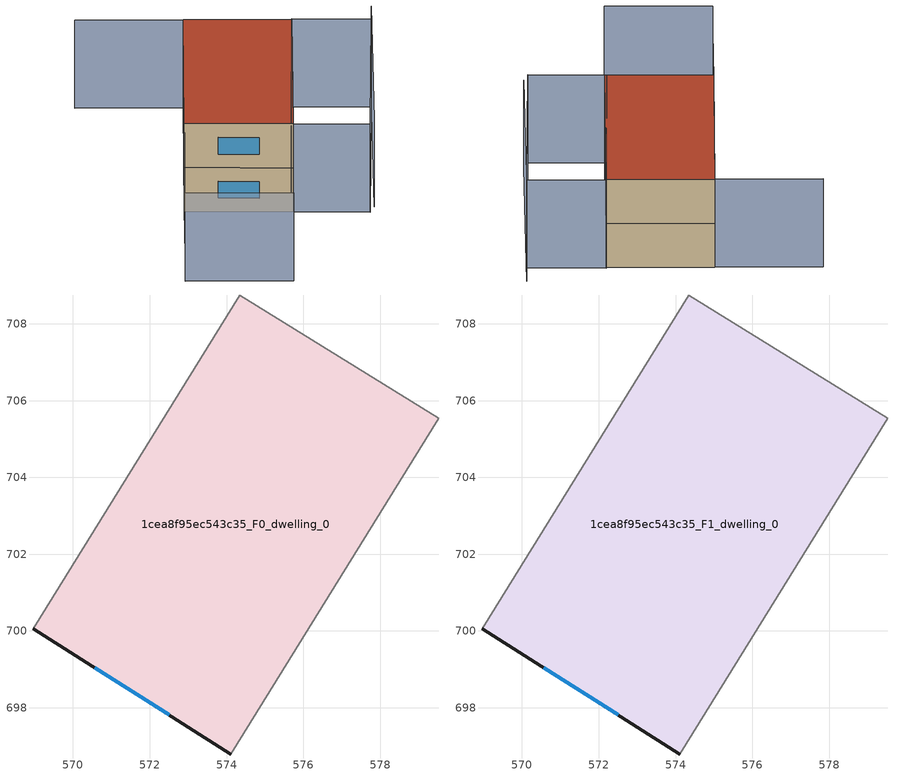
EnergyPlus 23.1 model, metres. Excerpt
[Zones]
1cea8f95ec543c35_F0_dwelling_0
 floor ground (EU_floor_Construction): 579.53,705.54 574.11,696.8 568.96,700.06 574.35,708.75 z0
 wall outside (EU_wall_Construction): 568.96,700.06 574.11,696.8 z0:3
 wall adiabatic (EU_wall_Construction): 574.11,696.8 579.53,705.54 574.35,708.75 568.96,700.06 z0:3
 window (EU_Window_Construction): 570.57,699.05 572.51,697.81 z0.93:2.07
1cea8f95ec543c35_F1_dwelling_0
 floor to 1cea8f95ec543c35_F0_dwelling_0 (EU_floor_Construction): 579.53,705.54 574.11,696.8 568.96,700.06 574.35,708.75 z3
 wall outside (EU_wall_Construction): 568.96,700.06 574.11,696.8 z3:6
 wall adiabatic (EU_wall_Construction): 574.11,696.8 579.53,705.54 574.35,708.75 568.96,700.06 z3:6
 window (EU_Window_Construction): 570.57,699.05 572.51,697.81 z3.93:5.07
 roof outside (EU_roof_Construction): 574.11,696.8 579.53,705.54 574.35,708.75 568.96,700.06 z6
shading: 565.37,694.27 570.55,691.05 / 569.17,711.96 574.35,708.75 / 574.35,708.75 567.33,697.42 / 583.98,704.28 578.22,694.78 / 583.3,703.2 577.76,694.48 / 577.76,694.48 574.01,696.86 / 574.01,696.86 579.55,705.58 / 579.55,705.58 583.3,703.2 z0:6
[Building]
EU S2 Campaign: North Axis=0; Terrain=City; Solar Distribution=FullExterior
[Site:Location]
Montreal-Trudeau.Intl.AP: Latitude=45.4667; Longitude=-73.75; Time Zone=-5; Elevation=36
[SizingPeriod:WeatherFileDays]
AnnualSizingPeriod: Begin Month=1; Begin Day of Month=1; End Month=12; End Day of Month=31; Day of Week for Start Day=Monday; Use Weather File Daylight Saving Period=No; Use Weather File Rain and Snow Indicators=No
[MATERIAL]
EU_InternalMass_Material: Roughness=MediumRough; Thickness=0.1; Conductivity=1; Density=1800; Specific Heat=900; Thermal Absorptance=0.9; Solar Absorptance=0.7; Visible Absorptance=0.7
[MATERIAL:NOMASS] Roughness=MediumRough; Thermal Absorptance=0.9; Solar Absorptance=0.7; Visible Absorptance=0.7
Name | Thermal Resistance
EU_wall_NoMass; EU_floor_NoMass | 1.51479
EU_roof_NoMass | 2.84114
[WINDOWMATERIAL:SIMPLEGLAZINGSYSTEM]
EU_Window_SimpleGlazing: UFactor=3.53504; Solar Heat Gain Coefficient=0.8; Visible Transmittance=0.8
[CONSTRUCTION]
EU_wall_Construction: EU_wall_NoMass
EU_roof_Construction: EU_roof_NoMass
EU_floor_Construction: EU_floor_NoMass
EU_Window_Construction: EU_Window_SimpleGlazing
EU_InternalMass_Construction: EU_InternalMass_Material
[ZONE] Type=1; Multiplier=1; Ceiling Height=autocalculate; Floor Area=autocalculate; Part of Total Floor Area=Yes
Name | Volume
1cea8f95ec543c35_F0_dwelling_0 | 187.492
1cea8f95ec543c35_F1_dwelling_0 | 187.493
[INTERNALMASS] Construction=EU_InternalMass_Construction; Surface Area=62.4974
Name | Zone or ZoneList
1cea8f95ec543c35_F0_dwelling_0_EU_InternalMass | 1cea8f95ec543c35_F0_dwelling_0
1cea8f95ec543c35_F1_dwelling_0_EU_InternalMass | 1cea8f95ec543c35_F1_dwelling_0
[OTHEREQUIPMENT] Fuel Type=Electricity; Design Level Calculation Method=Watts/Area; Power per Zone Floor Area=1; Fraction Latent=0; Fraction Radiant=0; Fraction Lost=0; Carbon Dioxide Generation Rate=0; EndUse Subcategory=EU_Step8_InternalGains
Name | Zone or ZoneList or Space or SpaceList | Schedule
EU_Step8_InternalGain_1cea8f95ec543c35_F0_dwelling_0_f000 | 1cea8f95ec543c35_F0_dwelling_0 | EU_Step8_GainSchedule_1cea8f95ec543c35_F0_dwelling_0_f000
EU_Step8_InternalGain_1cea8f95ec543c35_F1_dwelling_0_f000 | 1cea8f95ec543c35_F1_dwelling_0 | EU_Step8_GainSchedule_1cea8f95ec543c35_F1_dwelling_0_f000
[ZONEVENTILATION:DESIGNFLOWRATE] Schedule=EU_AlwaysOn; Design Flow Rate Calculation Method=AirChanges/Hour; Air Changes per Hour=0.775154; Ventilation Type=Natural; Fan Pressure Rise=0; Fan Total Efficiency=1; Constant Term Coefficient=1; Temperature Term Coefficient=0; Velocity Term Coefficient=0; Velocity Squared Term Coefficient=0; Minimum Indoor Temperature=-100; Maximum Indoor Temperature=100; Delta Temperature=-100; Minimum Outdoor Temperature=-100; Maximum Outdoor Temperature=100; Maximum Wind Speed=40
Name | Zone or ZoneList or Space or SpaceList
EU_ConstantAir_1cea8f95ec543c35_F0_dwelling_0 | 1cea8f95ec543c35_F0_dwelling_0
EU_ConstantAir_1cea8f95ec543c35_F1_dwelling_0 | 1cea8f95ec543c35_F1_dwelling_0
[HVACTEMPLATE:THERMOSTAT] Constant Heating Setpoint=20; Constant Cooling Setpoint=50
EU_HeatOnly_1cea8f95ec543c35_F0_dwelling_0; EU_HeatOnly_1cea8f95ec543c35_F1_dwelling_0
[HVACTEMPLATE:ZONE:IDEALLOADSAIRSYSTEM] System Availability Schedule=EU_AlwaysOn; Maximum Heating Supply Air Temperature=50; Minimum Cooling Supply Air Temperature=13; Maximum Heating Supply Air Humidity Ratio=0.0156; Minimum Cooling Supply Air Humidity Ratio=0.0077; Heating Limit=NoLimit; Cooling Limit=NoLimit; Heating Availability Schedule=EU_AlwaysOn; Cooling Availability Schedule=EU_CoolingOff; Dehumidification Control Type=ConstantSensibleHeatRatio; Cooling Sensible Heat Ratio=0.7; Dehumidification Setpoint=60; Humidification Control Type=None; Humidification Setpoint=30; Outdoor Air Method=None; Outdoor Air Flow Rate per Person=0.00944; Outdoor Air Flow Rate per Zone Floor Area=0; Outdoor Air Flow Rate per Zone=0; Demand Controlled Ventilation Type=None; Outdoor Air Economizer Type=NoEconomizer; Heat Recovery Type=None; Sensible Heat Recovery Effectiveness=0.7; Latent Heat Recovery Effectiveness=0.65
Name | Template Thermostat
1cea8f95ec543c35_F0_dwelling_0 | EU_HeatOnly_1cea8f95ec543c35_F0_dwelling_0
1cea8f95ec543c35_F1_dwelling_0 | EU_HeatOnly_1cea8f95ec543c35_F1_dwelling_0
[SIZING:ZONE] Zone Cooling Design Supply Air Temperature Input Method=SupplyAirTemperature; Zone Cooling Design Supply Air Temperature=13; Zone Heating Design Supply Air Temperature Input Method=SupplyAirTemperature; Zone Heating Design Supply Air Temperature=50; Zone Cooling Design Supply Air Humidity Ratio=0.008; Zone Heating Design Supply Air Humidity Ratio=0.008; Cooling Design Air Flow Method=DesignDay; Cooling Design Air Flow Rate=0; Cooling Minimum Air Flow per Zone Floor Area=0.000762; Cooling Minimum Air Flow=0; Cooling Minimum Air Flow Fraction=0.2; Heating Design Air Flow Method=DesignDay; Heating Design Air Flow Rate=0; Heating Maximum Air Flow per Zone Floor Area=0.002032; Heating Maximum Air Flow=0.141576; Heating Maximum Air Flow Fraction=0.3; Account for Dedicated Outdoor Air System=No; Dedicated Outdoor Air System Control Strategy=NeutralSupplyAir; Dedicated Outdoor Air Low Setpoint Temperature for Design=autosize; Dedicated Outdoor Air High Setpoint Temperature for Design=autosize; Zone Load Sizing Method=Sensible Load Only No Latent Load; Zone Latent Cooling Design Supply Air Humidity Ratio Input Method=HumidityRatioDifference; Zone Cooling Design Supply Air Humidity Ratio Difference=0.005; Zone Latent Heating Design Supply Air Humidity Ratio Input Method=HumidityRatioDifference; Zone Humidification Design Supply Air Humidity Ratio Difference=0.005
1cea8f95ec543c35_F0_dwelling_0; 1cea8f95ec543c35_F1_dwelling_0
[SCHEDULE:CONSTANT]
Name | Hourly Value
EU_AlwaysOn | 1
EU_CoolingOff | 0
[SCHEDULE:FILE] Column Number=1; Rows to Skip at Top=0; Number of Hours of Data=8760; Column Separator=Comma; Interpolate to Timestep=No; Minutes per Item=60; Adjust Schedule for Daylight Savings=Yes
Name | File
EU_Step8_GainSchedule_1cea8f95ec543c35_F0_dwelling_0_f000 | ../../schedules/1cea8f95ec543c35/1cea8f95ec543c35_F0_dwelling_0_f000_gain.csv
EU_Step8_GainSchedule_1cea8f95ec543c35_F1_dwelling_0_f000 | ../../schedules/1cea8f95ec543c35/1cea8f95ec543c35_F1_dwelling_0_f000_gain.csv
